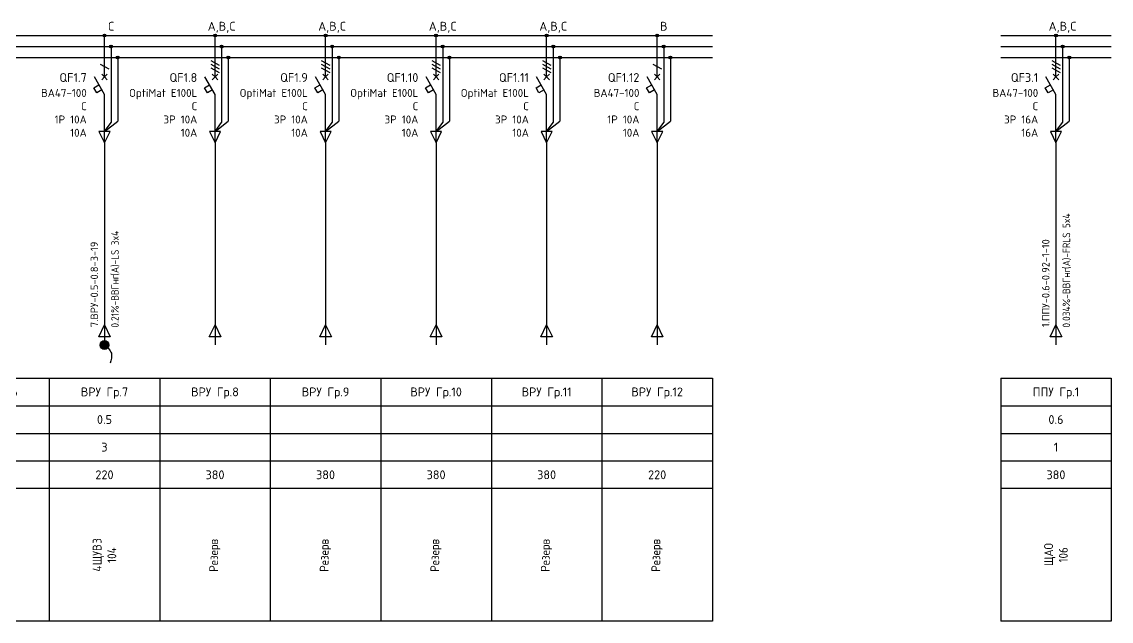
# Model space of a CAD drawing. Header units: millimetres. Extents: x -4379 to 694, y -18291 to 2656.
# Drawn here: x -2718.6 to -2472.3, y 1360.7 to 1496.3 of the extents above; entities that cross this region are included whole.
import ezdxf
from ezdxf.enums import TextEntityAlignment as Align

# ---------------------------------------------------------------- set-up
doc = ezdxf.new("R2010")
doc.units = ezdxf.units.MM
for name, color, linetype in [('Автомат защитный', 7, 'Continuous'), ('Принципиальная схема КТП -для ОДНОЛИНЕЙКИ', 7, 'Continuous'), ('ПРОВОДНИКИ', 7, 'Continuous'), ('Секция ППУ', 7, 'Continuous'), ('Секция1', 7, 'Continuous')]:
    doc.layers.add(name, color=color, linetype=linetype)
doc.layers.add('ЭС АВ', color=7, linetype='Continuous', lineweight=18)
doc.layers.add('ЭС рамка', color=7, linetype='Continuous', lineweight=18)
doc.styles.add('SLD_Style', font='isocpeur.ttf', dxfattribs={"width": 0.9})

# ---------------------------------------------------------------- blocks, each defined once
blk = doc.blocks.new('*U58')
h = blk.add_hatch(color=256)
h.dxf.hatch_style = 1
edge = h.paths.add_edge_path()
edge.add_ellipse((12.5, 132.5), major_axis=(0, 0.333), ratio=1, start_angle=0, end_angle=360)
h = blk.add_hatch(color=256)
h.dxf.hatch_style = 1
edge = h.paths.add_edge_path()
edge.add_ellipse((14, 130), major_axis=(0, 0.333), ratio=1, start_angle=0, end_angle=360)
h = blk.add_hatch(color=256)
h.dxf.hatch_style = 1
edge = h.paths.add_edge_path()
edge.add_ellipse((15.5, 127.5), major_axis=(0, 0.333), ratio=1, start_angle=0, end_angle=360)
at = {"lineweight": 30}
for p, q in [((14, 129.67), (14, 123.11)), ((15.5, 127.17), (15.5, 113.13)), ((14, 123.11), (14, 112.8)), ((0, 55), (25, 55)), ((0, 55), (0, 0)), ((25, 55), (25, 0)), ((0, 48.75), (25, 48.75)), ((0, 42.5), (25, 42.5)), ((0, 36.25), (25, 36.25))]:
    blk.add_line(p, q, dxfattribs=at)
at = {"layer": 'Автомат защитный', "lineweight": 30}
for p, q in [((12.5, 123.11), (12.5, 132.17)), ((11.54, 126.87), (13.46, 125.76)), ((11.54, 126.04), (13.46, 124.93)), ((11.54, 125.2), (13.46, 124.09)), ((10.1, 120.66), (11.26, 121.32)), ((12.5, 119.17), (10.22, 123.11)), ((10.77, 119.5), (10.1, 120.66)), ((11.92, 120.17), (10.77, 119.5)), ((12.5, 108.54), (12.5, 119.17))]:
    blk.add_line(p, q, dxfattribs=at)
blk.add_ellipse((12.5, 132.5), major_axis=(0, 0.333), ratio=1, start_param=-1.570796, end_param=4.712389, dxfattribs=at)
at = {"layer": 'Принципиальная схема КТП -для ОДНОЛИНЕЙКИ', "lineweight": 30}
for p, q in [((12.5, 108.54), (12.5, 99.73)), ((11.19, 64.32), (12.5, 67.06)), ((12.5, 67.06), (13.81, 64.32)), ((13.81, 64.32), (11.19, 64.32)), ((12.5, 64.32), (12.5, 62.5))]:
    blk.add_line(p, q, dxfattribs=at)
at = {"layer": 'ПРОВОДНИКИ', "lineweight": 30}
for p, q in [((12.5, 110.81), (15.5, 113.13)), ((12.5, 110.81), (14, 112.8)), ((13.75, 110.81), (11.25, 110.81)), ((11.25, 110.81), (12.5, 108.2)), ((12.5, 108.2), (13.75, 110.81)), ((11.19, 64.31), (12.5, 67.06)), ((12.5, 67.06), (13.81, 64.31)), ((13.81, 64.31), (11.19, 64.31))]:
    blk.add_line(p, q, dxfattribs=at)
at = {"layer": 'ПРОВОДНИКИ', "lineweight": 30, "ltscale": 100}
blk.add_line((12.5, 99.73), (12.5, 64.32), dxfattribs=at)
at = {"layer": 'ПРОВОДНИКИ', "color": 7, "linetype": 'Continuous', "lineweight": 30}
for centre in [(14, 130), (15.5, 127.5), (15.5, 127.5)]:
    blk.add_ellipse(centre, major_axis=(0, 0.333), ratio=1, start_param=-1.570796, end_param=4.712389, dxfattribs=at)
at = {"layer": 'ЭС АВ', "color": 7, "lineweight": 30}
for q in [(11.88, 123.74), (13.12, 123.74), (11.88, 122.49), (13.12, 122.49)]:
    blk.add_line((12.5, 123.11), q, dxfattribs=at)
at = {"layer": 'ЭС рамка', "color": 7, "linetype": 'Continuous', "lineweight": 30}
for p, q in [((0, 132.5), (12.17, 132.5)), ((12.83, 132.5), (25, 132.5))]:
    blk.add_line(p, q, dxfattribs=at)
at = {"layer": 'ЭС рамка', "color": 5, "linetype": 'Continuous', "lineweight": 30}
for p, q in [((0, 130), (13.67, 130)), ((14.33, 130), (25, 130))]:
    blk.add_line(p, q, dxfattribs=at)
at = {"layer": 'ЭС рамка', "color": 94, "linetype": 'Continuous', "lineweight": 30}
for p, q in [((0, 127.5), (15.17, 127.5)), ((15.83, 127.5), (25, 127.5))]:
    blk.add_line(p, q, dxfattribs=at)
at = {"layer": 'ЭС рамка', "lineweight": 30}
for p, q in [((25, 30), (0, 30)), ((25, 0), (0, 0))]:
    blk.add_line(p, q, dxfattribs=at)
at = {"style": 'SLD_Style'}
for tag, p in [('LABEL', (12.5, 51.88)), ('INSTALLEDPOWER', (12.5, 45.63)), ('CURRENT', (12.5, 39.37)), ('VOLTAGE', (12.5, 33.13))]:
    blk.add_attdef(tag, text='', height=2, dxfattribs=at).set_placement(p, align=Align.MIDDLE_CENTER)
blk.add_attdef('TEXT', text='', height=2, rotation=90, dxfattribs=at).set_placement((12.5, 15), align=Align.MIDDLE_CENTER)
at = {"layer": 'Автомат защитный', "style": 'SLD_Style'}
blk.add_attdef('PHASE', text='', height=2, dxfattribs=at).set_placement((14, 134.59), align=Align.MIDDLE_CENTER)
for tag, height, p in [('NUMBER', 2, (8.49, 122.99)), ('SWITCHTYPE', 1.8, (8.49, 119.5)), ('SWITCHRELEASE', 1.8, (8.49, 116.5)), ('SWITCHNOMINALCURRENT', 1.8, (8.49, 113.5)), ('SWITCHRELEASECURRENT', 1.8, (8.49, 110.5)), ('RCDTYPE', 1.8, (8.49, 107.5)), ('RCDSETPOINT', 1.8, (8.49, 104.5))]:
    blk.add_attdef(tag, text='', height=height, dxfattribs=at).set_placement(p, align=Align.MIDDLE_RIGHT)
blk.add_attdef('LINE_A', text='', height=1.7, rotation=90, dxfattribs=at).set_placement((10.19, 65.45), align=Align.MIDDLE_LEFT)
blk.add_attdef('LINE_B', text='', height=1.7, rotation=90, dxfattribs=at).set_placement((13.85, 65.45), align=Align.TOP_LEFT)
blk = doc.blocks.new('*U57')
h = blk.add_hatch(color=256)
h.dxf.hatch_style = 1
edge = h.paths.add_edge_path()
edge.add_ellipse((12.5, 132.5), major_axis=(0, 0.333), ratio=1, start_angle=0, end_angle=360)
h = blk.add_hatch(color=256)
h.dxf.hatch_style = 1
edge = h.paths.add_edge_path()
edge.add_ellipse((14, 130), major_axis=(0, 0.333), ratio=1, start_angle=0, end_angle=360)
h = blk.add_hatch(color=256)
h.dxf.hatch_style = 1
edge = h.paths.add_edge_path()
edge.add_ellipse((15.5, 127.5), major_axis=(0, 0.333), ratio=1, start_angle=0, end_angle=360)
at = {"lineweight": 30}
for p, q in [((14, 129.67), (14, 123.11)), ((15.5, 127.17), (15.5, 113.13)), ((14, 123.11), (14, 112.8)), ((0, 55), (25, 55)), ((0, 55), (0, 0)), ((25, 55), (25, 0)), ((0, 48.75), (25, 48.75)), ((0, 42.5), (25, 42.5)), ((0, 36.25), (25, 36.25))]:
    blk.add_line(p, q, dxfattribs=at)
at = {"layer": 'Автомат защитный', "lineweight": 30}
for p, q in [((12.5, 123.11), (12.5, 132.17)), ((11.54, 126.04), (13.46, 124.93)), ((10.1, 120.66), (11.26, 121.32)), ((12.5, 119.17), (10.22, 123.11)), ((10.77, 119.5), (10.1, 120.66)), ((11.92, 120.17), (10.77, 119.5)), ((12.5, 108.54), (12.5, 119.17))]:
    blk.add_line(p, q, dxfattribs=at)
blk.add_ellipse((12.5, 132.5), major_axis=(0, 0.333), ratio=1, start_param=-1.570796, end_param=4.712389, dxfattribs=at)
at = {"layer": 'Принципиальная схема КТП -для ОДНОЛИНЕЙКИ', "lineweight": 30}
for p, q in [((12.5, 108.54), (12.5, 99.73)), ((11.19, 64.32), (12.5, 67.06)), ((12.5, 67.06), (13.81, 64.32)), ((13.81, 64.32), (11.19, 64.32)), ((12.5, 64.32), (12.5, 62.5))]:
    blk.add_line(p, q, dxfattribs=at)
at = {"layer": 'ПРОВОДНИКИ', "lineweight": 30}
for p, q in [((12.5, 110.81), (15.5, 113.13)), ((12.5, 110.81), (14, 112.8)), ((13.75, 110.81), (11.25, 110.81)), ((11.25, 110.81), (12.5, 108.2)), ((12.5, 108.2), (13.75, 110.81)), ((11.19, 64.31), (12.5, 67.06)), ((12.5, 67.06), (13.81, 64.31)), ((13.81, 64.31), (11.19, 64.31))]:
    blk.add_line(p, q, dxfattribs=at)
at = {"layer": 'ПРОВОДНИКИ', "lineweight": 30, "ltscale": 100}
blk.add_line((12.5, 99.73), (12.5, 64.32), dxfattribs=at)
at = {"layer": 'ПРОВОДНИКИ', "color": 7, "linetype": 'Continuous', "lineweight": 30}
for centre in [(14, 130), (15.5, 127.5), (15.5, 127.5)]:
    blk.add_ellipse(centre, major_axis=(0, 0.333), ratio=1, start_param=-1.570796, end_param=4.712389, dxfattribs=at)
at = {"layer": 'ЭС АВ', "color": 7, "lineweight": 30}
for q in [(11.88, 123.74), (13.12, 123.74), (11.88, 122.49), (13.12, 122.49)]:
    blk.add_line((12.5, 123.11), q, dxfattribs=at)
at = {"layer": 'ЭС рамка', "color": 7, "linetype": 'Continuous', "lineweight": 30}
for p, q in [((0, 132.5), (12.17, 132.5)), ((12.83, 132.5), (25, 132.5))]:
    blk.add_line(p, q, dxfattribs=at)
at = {"layer": 'ЭС рамка', "color": 5, "linetype": 'Continuous', "lineweight": 30}
for p, q in [((0, 130), (13.67, 130)), ((14.33, 130), (25, 130))]:
    blk.add_line(p, q, dxfattribs=at)
at = {"layer": 'ЭС рамка', "color": 94, "linetype": 'Continuous', "lineweight": 30}
for p, q in [((0, 127.5), (15.17, 127.5)), ((15.83, 127.5), (25, 127.5))]:
    blk.add_line(p, q, dxfattribs=at)
at = {"layer": 'ЭС рамка', "lineweight": 30}
for p, q in [((25, 30), (0, 30)), ((25, 0), (0, 0))]:
    blk.add_line(p, q, dxfattribs=at)
at = {"style": 'SLD_Style'}
for tag, p in [('LABEL', (12.5, 51.88)), ('INSTALLEDPOWER', (12.5, 45.63)), ('CURRENT', (12.5, 39.37)), ('VOLTAGE', (12.5, 33.13))]:
    blk.add_attdef(tag, text='', height=2, dxfattribs=at).set_placement(p, align=Align.MIDDLE_CENTER)
blk.add_attdef('TEXT', text='', height=2, rotation=90, dxfattribs=at).set_placement((12.5, 15), align=Align.MIDDLE_CENTER)
at = {"layer": 'Автомат защитный', "style": 'SLD_Style'}
blk.add_attdef('PHASE', text='', height=2, dxfattribs=at).set_placement((14, 134.59), align=Align.MIDDLE_CENTER)
for tag, height, p in [('NUMBER', 2, (8.49, 122.99)), ('SWITCHTYPE', 1.8, (8.49, 119.5)), ('SWITCHRELEASE', 1.8, (8.49, 116.5)), ('SWITCHNOMINALCURRENT', 1.8, (8.49, 113.5)), ('SWITCHRELEASECURRENT', 1.8, (8.49, 110.5)), ('RCDTYPE', 1.8, (8.49, 107.5)), ('RCDSETPOINT', 1.8, (8.49, 104.5))]:
    blk.add_attdef(tag, text='', height=height, dxfattribs=at).set_placement(p, align=Align.MIDDLE_RIGHT)
blk.add_attdef('LINE_A', text='', height=1.7, rotation=90, dxfattribs=at).set_placement((10.19, 65.45), align=Align.MIDDLE_LEFT)
blk.add_attdef('LINE_B', text='', height=1.7, rotation=90, dxfattribs=at).set_placement((13.85, 65.45), align=Align.TOP_LEFT)
blk = doc.blocks.new('*U21')
at = {"linetype": 'ByBlock', "lineweight": 30}
h = blk.add_hatch(color=256, dxfattribs=at)
h.paths.add_polyline_path([(-0.4, 0.9, -0.414214), (0.92, 0.37), (0, -0.02)])
h.paths.add_polyline_path([(0.92, 0.37, -0.101228), (1, -0.02, -0.30039), (0.39, -0.94), (0, -0.02)])
h.paths.add_polyline_path([(-0.4, 0.9), (0.39, -0.94, -0.538), (-1, -0.02, -0.30039)])
blk.add_circle((0, -0.02), 1, dxfattribs=at)
blk.add_spline([(0, 0), (1.55, -1.88), (1.27, -4.16)], degree=3, dxfattribs=at)

msp = doc.modelspace()

# ---------------------------------------------------------------- block references
at = {"layer": 'Секция ППУ', "lineweight": 0}
ref = msp.add_blockref('*U58', (-2497.252, 1360.731, -0.017), dxfattribs=at)
ref.add_attrib('LABEL', 'ППУ Гр.1', dxfattribs={"layer": '0', "height": 2, "style": 'SLD_Style'}).set_placement((-2484.752, 1412.606, -0.017), align=Align.MIDDLE_CENTER)
ref.add_attrib('INSTALLEDPOWER', '0.6', dxfattribs={"layer": '0', "height": 2, "style": 'SLD_Style'}).set_placement((-2484.752, 1406.356, -0.017), align=Align.MIDDLE_CENTER)
ref.add_attrib('CURRENT', '1', dxfattribs={"layer": '0', "height": 2, "style": 'SLD_Style'}).set_placement((-2484.752, 1400.106, -0.017), align=Align.MIDDLE_CENTER)
ref.add_attrib('VOLTAGE', '380', dxfattribs={"layer": '0', "height": 2, "style": 'SLD_Style'}).set_placement((-2484.752, 1393.856, -0.017), align=Align.MIDDLE_CENTER)
ref.add_attrib('LINE_A', ' 1.ППУ-0.6-0.92-1-10', dxfattribs={"layer": 'Автомат защитный', "height": 1.7, "rotation": 90, "style": 'SLD_Style'}).set_placement((-2487.057, 1426.183, -0.017), align=Align.MIDDLE_LEFT)
ref.add_attrib('LINE_B_001', ' 0.034%%%-', (-2481.531, 1426.183, -0.017), dxfattribs={"layer": 'Автомат защитный', "height": 1.7, "rotation": 90, "style": 'SLD_Style', "width": 0.9})
ref.add_attrib('PHASE', 'A,B,C', dxfattribs={"layer": 'Автомат защитный', "height": 2, "style": 'SLD_Style'}).set_placement((-2483.252, 1495.322, -0.017), align=Align.MIDDLE_CENTER)
ref.add_attrib('NUMBER', 'QF3.1', dxfattribs={"layer": 'Автомат защитный', "height": 2, "style": 'SLD_Style'}).set_placement((-2488.762, 1483.718, -0.017), align=Align.MIDDLE_RIGHT)
ref.add_attrib('SWITCHTYPE', 'ВА47-100', dxfattribs={"layer": 'Автомат защитный', "height": 1.8, "style": 'SLD_Style'}).set_placement((-2488.762, 1480.231, -0.017), align=Align.MIDDLE_RIGHT)
ref.add_attrib('SWITCHRELEASE', 'C', dxfattribs={"layer": 'Автомат защитный', "height": 1.8, "style": 'SLD_Style'}).set_placement((-2488.762, 1477.231, -0.017), align=Align.MIDDLE_RIGHT)
ref.add_attrib('SWITCHNOMINALCURRENT', '3Р 16А', dxfattribs={"layer": 'Автомат защитный', "height": 1.8, "style": 'SLD_Style'}).set_placement((-2488.762, 1474.231, -0.017), align=Align.MIDDLE_RIGHT)
ref.add_attrib('SWITCHRELEASECURRENT', '16А', dxfattribs={"layer": 'Автомат защитный', "height": 1.8, "style": 'SLD_Style'}).set_placement((-2488.762, 1471.231, -0.017), align=Align.MIDDLE_RIGHT)
ref.add_attrib('TEXT_001', 'ЩАО', (-2485.418, 1373.211, -0.017), dxfattribs={"layer": '0', "height": 2, "rotation": 90, "style": 'SLD_Style', "width": 0.9})
ref.add_attrib('LINE_B_002', 'ВВГнг', (-2481.531, 1434.751, -0.017), dxfattribs={"layer": 'Автомат защитный', "height": 1.7, "rotation": 90, "style": 'SLD_Style', "width": 0.9})
ref.add_attrib('LINE_B_003', '(', (-2481.531, 1440.412, -0.017), dxfattribs={"layer": 'Автомат защитный', "height": 1.7, "rotation": 90, "style": 'SLD_Style', "width": 0.9})
ref.add_attrib('LINE_B_004', 'А', (-2481.531, 1441.024, -0.017), dxfattribs={"layer": 'Автомат защитный', "height": 1.7, "rotation": 90, "style": 'SLD_Style', "width": 0.9})
ref.add_attrib('LINE_B_005', ')-FRLS 5x4', (-2481.531, 1442.401, -0.017), dxfattribs={"layer": 'Автомат защитный', "height": 1.7, "rotation": 90, "style": 'SLD_Style', "width": 0.9})
ref.add_attrib('TEXT_002', '106', (-2482.085, 1374.021, -0.017), dxfattribs={"layer": '0', "height": 2, "rotation": 90, "style": 'SLD_Style', "width": 0.9})
at = {"layer": 'Секция1', "lineweight": 0}
ref = msp.add_blockref('*U58', (-2737.445, 1360.731, -0.006), dxfattribs=at)
ref.add_attrib('LABEL', 'ВРУ Гр.6', dxfattribs={"layer": '0', "height": 2, "style": 'SLD_Style'}).set_placement((-2724.945, 1412.606, -0.006), align=Align.MIDDLE_CENTER)
ref.add_attrib('INSTALLEDPOWER', '2.6', dxfattribs={"layer": '0', "height": 2, "style": 'SLD_Style'}).set_placement((-2724.945, 1406.356, -0.006), align=Align.MIDDLE_CENTER)
ref.add_attrib('CURRENT', '0.9', dxfattribs={"layer": '0', "height": 2, "style": 'SLD_Style'}).set_placement((-2724.945, 1400.106, -0.006), align=Align.MIDDLE_CENTER)
ref.add_attrib('VOLTAGE', '380', dxfattribs={"layer": '0', "height": 2, "style": 'SLD_Style'}).set_placement((-2724.945, 1393.856, -0.006), align=Align.MIDDLE_CENTER)
ref.add_attrib('LINE_A', ' 6.ВРУ-0.6-0.92-0.9-35', dxfattribs={"layer": 'Автомат защитный', "height": 1.7, "rotation": 90, "style": 'SLD_Style'}).set_placement((-2727.251, 1426.183, -0.006), align=Align.MIDDLE_LEFT)
ref.add_attrib('LINE_B_001', ' 0.11%%%-', (-2721.725, 1426.183, -0.006), dxfattribs={"layer": 'Автомат защитный', "height": 1.7, "rotation": 90, "style": 'SLD_Style', "width": 0.9})
ref.add_attrib('PHASE', 'A,B,C', dxfattribs={"layer": 'Автомат защитный', "height": 2, "style": 'SLD_Style'}).set_placement((-2723.445, 1495.322, -0.006), align=Align.MIDDLE_CENTER)
ref.add_attrib('NUMBER', 'QF1.6', dxfattribs={"layer": 'Автомат защитный', "height": 2, "style": 'SLD_Style'}).set_placement((-2728.956, 1483.718, -0.006), align=Align.MIDDLE_RIGHT)
ref.add_attrib('SWITCHTYPE', 'OptiMat E100L', dxfattribs={"layer": 'Автомат защитный', "height": 1.8, "style": 'SLD_Style'}).set_placement((-2728.956, 1480.231, -0.006), align=Align.MIDDLE_RIGHT)
ref.add_attrib('SWITCHRELEASE', 'C', dxfattribs={"layer": 'Автомат защитный', "height": 1.8, "style": 'SLD_Style'}).set_placement((-2728.956, 1477.231, -0.006), align=Align.MIDDLE_RIGHT)
ref.add_attrib('SWITCHNOMINALCURRENT', '3Р 10А', dxfattribs={"layer": 'Автомат защитный', "height": 1.8, "style": 'SLD_Style'}).set_placement((-2728.956, 1474.231, -0.006), align=Align.MIDDLE_RIGHT)
ref.add_attrib('SWITCHRELEASECURRENT', '10А', dxfattribs={"layer": 'Автомат защитный', "height": 1.8, "style": 'SLD_Style'}).set_placement((-2728.956, 1471.231, -0.006), align=Align.MIDDLE_RIGHT)
ref.add_attrib('TEXT_001', '4', (-2725.612, 1371.951, -0.006), dxfattribs={"layer": '0', "height": 2, "rotation": 90, "style": 'SLD_Style', "width": 0.9})
ref.add_attrib('LINE_B_002', 'ВВГнг', (-2721.725, 1432.915, -0.006), dxfattribs={"layer": 'Автомат защитный', "height": 1.7, "rotation": 90, "style": 'SLD_Style', "width": 0.9})
ref.add_attrib('LINE_B_003', '(', (-2721.725, 1438.576, -0.006), dxfattribs={"layer": 'Автомат защитный', "height": 1.7, "rotation": 90, "style": 'SLD_Style', "width": 0.9})
ref.add_attrib('LINE_B_004', 'А', (-2721.725, 1439.188, -0.006), dxfattribs={"layer": 'Автомат защитный', "height": 1.7, "rotation": 90, "style": 'SLD_Style', "width": 0.9})
ref.add_attrib('LINE_B_005', ')-LS 5x4', (-2721.725, 1440.565, -0.006), dxfattribs={"layer": 'Автомат защитный', "height": 1.7, "rotation": 90, "style": 'SLD_Style', "width": 0.9})
ref.add_attrib('TEXT_002', 'ЩУВ', (-2725.612, 1373.391, -0.006), dxfattribs={"layer": '0', "height": 2, "rotation": 90, "style": 'SLD_Style', "width": 0.9})
ref.add_attrib('TEXT_003', '2', (-2725.612, 1378.251, -0.006), dxfattribs={"layer": '0', "height": 2, "rotation": 90, "style": 'SLD_Style', "width": 0.9})
ref.add_attrib('TEXT_004', '104', (-2722.278, 1373.931, -0.006), dxfattribs={"layer": '0', "height": 2, "rotation": 90, "style": 'SLD_Style', "width": 0.9})
ref = msp.add_blockref('*U57', (-2712.445, 1360.731, -0.006), dxfattribs=at)
ref.add_attrib('LABEL', 'ВРУ Гр.7', dxfattribs={"layer": '0', "height": 2, "style": 'SLD_Style'}).set_placement((-2699.945, 1412.606, -0.006), align=Align.MIDDLE_CENTER)
ref.add_attrib('INSTALLEDPOWER', '0.5', dxfattribs={"layer": '0', "height": 2, "style": 'SLD_Style'}).set_placement((-2699.945, 1406.356, -0.006), align=Align.MIDDLE_CENTER)
ref.add_attrib('CURRENT', '3', dxfattribs={"layer": '0', "height": 2, "style": 'SLD_Style'}).set_placement((-2699.945, 1400.106, -0.006), align=Align.MIDDLE_CENTER)
ref.add_attrib('VOLTAGE', '220', dxfattribs={"layer": '0', "height": 2, "style": 'SLD_Style'}).set_placement((-2699.945, 1393.856, -0.006), align=Align.MIDDLE_CENTER)
ref.add_attrib('LINE_A', ' 7.ВРУ-0.5-0.8-3-19', dxfattribs={"layer": 'Автомат защитный', "height": 1.7, "rotation": 90, "style": 'SLD_Style'}).set_placement((-2702.251, 1426.183, -0.006), align=Align.MIDDLE_LEFT)
ref.add_attrib('LINE_B_001', ' 0.21%%%-', (-2696.725, 1426.183, -0.006), dxfattribs={"layer": 'Автомат защитный', "height": 1.7, "rotation": 90, "style": 'SLD_Style', "width": 0.9})
ref.add_attrib('PHASE', 'C', dxfattribs={"layer": 'Автомат защитный', "height": 2, "style": 'SLD_Style'}).set_placement((-2698.445, 1495.322, -0.006), align=Align.MIDDLE_CENTER)
ref.add_attrib('NUMBER', 'QF1.7', dxfattribs={"layer": 'Автомат защитный', "height": 2, "style": 'SLD_Style'}).set_placement((-2703.956, 1483.718, -0.006), align=Align.MIDDLE_RIGHT)
ref.add_attrib('SWITCHTYPE', 'ВА47-100', dxfattribs={"layer": 'Автомат защитный', "height": 1.8, "style": 'SLD_Style'}).set_placement((-2703.956, 1480.231, -0.006), align=Align.MIDDLE_RIGHT)
ref.add_attrib('SWITCHRELEASE', 'C', dxfattribs={"layer": 'Автомат защитный', "height": 1.8, "style": 'SLD_Style'}).set_placement((-2703.956, 1477.231, -0.006), align=Align.MIDDLE_RIGHT)
ref.add_attrib('SWITCHNOMINALCURRENT', '1Р 10А', dxfattribs={"layer": 'Автомат защитный', "height": 1.8, "style": 'SLD_Style'}).set_placement((-2703.956, 1474.231, -0.006), align=Align.MIDDLE_RIGHT)
ref.add_attrib('SWITCHRELEASECURRENT', '10А', dxfattribs={"layer": 'Автомат защитный', "height": 1.8, "style": 'SLD_Style'}).set_placement((-2703.956, 1471.231, -0.006), align=Align.MIDDLE_RIGHT)
ref.add_attrib('TEXT_001', '4', (-2700.612, 1371.951, -0.006), dxfattribs={"layer": '0', "height": 2, "rotation": 90, "style": 'SLD_Style', "width": 0.9})
ref.add_attrib('LINE_B_002', 'ВВГнг', (-2696.725, 1433.221, -0.006), dxfattribs={"layer": 'Автомат защитный', "height": 1.7, "rotation": 90, "style": 'SLD_Style', "width": 0.9})
ref.add_attrib('LINE_B_003', '(', (-2696.725, 1438.882, -0.006), dxfattribs={"layer": 'Автомат защитный', "height": 1.7, "rotation": 90, "style": 'SLD_Style', "width": 0.9})
ref.add_attrib('LINE_B_004', 'А', (-2696.725, 1439.494, -0.006), dxfattribs={"layer": 'Автомат защитный', "height": 1.7, "rotation": 90, "style": 'SLD_Style', "width": 0.9})
ref.add_attrib('LINE_B_005', ')-LS 3x4', (-2696.725, 1440.871, -0.006), dxfattribs={"layer": 'Автомат защитный', "height": 1.7, "rotation": 90, "style": 'SLD_Style', "width": 0.9})
ref.add_attrib('TEXT_002', 'ЩУВ', (-2700.612, 1373.391, -0.006), dxfattribs={"layer": '0', "height": 2, "rotation": 90, "style": 'SLD_Style', "width": 0.9})
ref.add_attrib('TEXT_003', '3', (-2700.612, 1378.251, -0.006), dxfattribs={"layer": '0', "height": 2, "rotation": 90, "style": 'SLD_Style', "width": 0.9})
ref.add_attrib('TEXT_004', '104', (-2697.278, 1373.931, -0.006), dxfattribs={"layer": '0', "height": 2, "rotation": 90, "style": 'SLD_Style', "width": 0.9})
ref = msp.add_blockref('*U58', (-2687.445, 1360.731, -0.006), dxfattribs=at)
ref.add_attrib('LABEL', 'ВРУ Гр.8', dxfattribs={"layer": '0', "height": 2, "style": 'SLD_Style'}).set_placement((-2674.945, 1412.606, -0.006), align=Align.MIDDLE_CENTER)
ref.add_attrib('VOLTAGE', '380', dxfattribs={"layer": '0', "height": 2, "style": 'SLD_Style'}).set_placement((-2674.945, 1393.856, -0.006), align=Align.MIDDLE_CENTER)
ref.add_attrib('PHASE', 'A,B,C', dxfattribs={"layer": 'Автомат защитный', "height": 2, "style": 'SLD_Style'}).set_placement((-2673.445, 1495.322, -0.006), align=Align.MIDDLE_CENTER)
ref.add_attrib('NUMBER', 'QF1.8', dxfattribs={"layer": 'Автомат защитный', "height": 2, "style": 'SLD_Style'}).set_placement((-2678.956, 1483.718, -0.006), align=Align.MIDDLE_RIGHT)
ref.add_attrib('SWITCHTYPE', 'OptiMat E100L', dxfattribs={"layer": 'Автомат защитный', "height": 1.8, "style": 'SLD_Style'}).set_placement((-2678.956, 1480.231, -0.006), align=Align.MIDDLE_RIGHT)
ref.add_attrib('SWITCHRELEASE', 'C', dxfattribs={"layer": 'Автомат защитный', "height": 1.8, "style": 'SLD_Style'}).set_placement((-2678.956, 1477.231, -0.006), align=Align.MIDDLE_RIGHT)
ref.add_attrib('SWITCHNOMINALCURRENT', '3Р 10А', dxfattribs={"layer": 'Автомат защитный', "height": 1.8, "style": 'SLD_Style'}).set_placement((-2678.956, 1474.231, -0.006), align=Align.MIDDLE_RIGHT)
ref.add_attrib('SWITCHRELEASECURRENT', '10А', dxfattribs={"layer": 'Автомат защитный', "height": 1.8, "style": 'SLD_Style'}).set_placement((-2678.956, 1471.231, -0.006), align=Align.MIDDLE_RIGHT)
ref.add_attrib('TEXT_001', 'Резерв', (-2674.245, 1371.906, -0.006), dxfattribs={"layer": '0', "height": 2, "rotation": 90, "style": 'SLD_Style', "width": 0.9})
ref = msp.add_blockref('*U58', (-2662.445, 1360.731, -0.006), dxfattribs=at)
ref.add_attrib('LABEL', 'ВРУ Гр.9', dxfattribs={"layer": '0', "height": 2, "style": 'SLD_Style'}).set_placement((-2649.945, 1412.606, -0.006), align=Align.MIDDLE_CENTER)
ref.add_attrib('VOLTAGE', '380', dxfattribs={"layer": '0', "height": 2, "style": 'SLD_Style'}).set_placement((-2649.945, 1393.856, -0.006), align=Align.MIDDLE_CENTER)
ref.add_attrib('PHASE', 'A,B,C', dxfattribs={"layer": 'Автомат защитный', "height": 2, "style": 'SLD_Style'}).set_placement((-2648.445, 1495.322, -0.006), align=Align.MIDDLE_CENTER)
ref.add_attrib('NUMBER', 'QF1.9', dxfattribs={"layer": 'Автомат защитный', "height": 2, "style": 'SLD_Style'}).set_placement((-2653.956, 1483.718, -0.006), align=Align.MIDDLE_RIGHT)
ref.add_attrib('SWITCHTYPE', 'OptiMat E100L', dxfattribs={"layer": 'Автомат защитный', "height": 1.8, "style": 'SLD_Style'}).set_placement((-2653.956, 1480.231, -0.006), align=Align.MIDDLE_RIGHT)
ref.add_attrib('SWITCHRELEASE', 'C', dxfattribs={"layer": 'Автомат защитный', "height": 1.8, "style": 'SLD_Style'}).set_placement((-2653.956, 1477.231, -0.006), align=Align.MIDDLE_RIGHT)
ref.add_attrib('SWITCHNOMINALCURRENT', '3Р 10А', dxfattribs={"layer": 'Автомат защитный', "height": 1.8, "style": 'SLD_Style'}).set_placement((-2653.956, 1474.231, -0.006), align=Align.MIDDLE_RIGHT)
ref.add_attrib('SWITCHRELEASECURRENT', '10А', dxfattribs={"layer": 'Автомат защитный', "height": 1.8, "style": 'SLD_Style'}).set_placement((-2653.956, 1471.231, -0.006), align=Align.MIDDLE_RIGHT)
ref.add_attrib('TEXT_001', 'Резерв', (-2649.245, 1371.906, -0.006), dxfattribs={"layer": '0', "height": 2, "rotation": 90, "style": 'SLD_Style', "width": 0.9})
ref = msp.add_blockref('*U58', (-2637.445, 1360.731, -0.006), dxfattribs=at)
ref.add_attrib('LABEL', 'ВРУ Гр.10', dxfattribs={"layer": '0', "height": 2, "style": 'SLD_Style'}).set_placement((-2624.945, 1412.606, -0.006), align=Align.MIDDLE_CENTER)
ref.add_attrib('VOLTAGE', '380', dxfattribs={"layer": '0', "height": 2, "style": 'SLD_Style'}).set_placement((-2624.945, 1393.856, -0.006), align=Align.MIDDLE_CENTER)
ref.add_attrib('PHASE', 'A,B,C', dxfattribs={"layer": 'Автомат защитный', "height": 2, "style": 'SLD_Style'}).set_placement((-2623.445, 1495.322, -0.006), align=Align.MIDDLE_CENTER)
ref.add_attrib('NUMBER', 'QF1.10', dxfattribs={"layer": 'Автомат защитный', "height": 2, "style": 'SLD_Style'}).set_placement((-2628.956, 1483.718, -0.006), align=Align.MIDDLE_RIGHT)
ref.add_attrib('SWITCHTYPE', 'OptiMat E100L', dxfattribs={"layer": 'Автомат защитный', "height": 1.8, "style": 'SLD_Style'}).set_placement((-2628.956, 1480.231, -0.006), align=Align.MIDDLE_RIGHT)
ref.add_attrib('SWITCHRELEASE', 'C', dxfattribs={"layer": 'Автомат защитный', "height": 1.8, "style": 'SLD_Style'}).set_placement((-2628.956, 1477.231, -0.006), align=Align.MIDDLE_RIGHT)
ref.add_attrib('SWITCHNOMINALCURRENT', '3Р 10А', dxfattribs={"layer": 'Автомат защитный', "height": 1.8, "style": 'SLD_Style'}).set_placement((-2628.956, 1474.231, -0.006), align=Align.MIDDLE_RIGHT)
ref.add_attrib('SWITCHRELEASECURRENT', '10А', dxfattribs={"layer": 'Автомат защитный', "height": 1.8, "style": 'SLD_Style'}).set_placement((-2628.956, 1471.231, -0.006), align=Align.MIDDLE_RIGHT)
ref.add_attrib('TEXT_001', 'Резерв', (-2624.245, 1371.906, -0.006), dxfattribs={"layer": '0', "height": 2, "rotation": 90, "style": 'SLD_Style', "width": 0.9})
ref = msp.add_blockref('*U58', (-2612.445, 1360.731, -0.006), dxfattribs=at)
ref.add_attrib('LABEL', 'ВРУ Гр.11', dxfattribs={"layer": '0', "height": 2, "style": 'SLD_Style'}).set_placement((-2599.945, 1412.606, -0.006), align=Align.MIDDLE_CENTER)
ref.add_attrib('VOLTAGE', '380', dxfattribs={"layer": '0', "height": 2, "style": 'SLD_Style'}).set_placement((-2599.945, 1393.856, -0.006), align=Align.MIDDLE_CENTER)
ref.add_attrib('PHASE', 'A,B,C', dxfattribs={"layer": 'Автомат защитный', "height": 2, "style": 'SLD_Style'}).set_placement((-2598.445, 1495.322, -0.006), align=Align.MIDDLE_CENTER)
ref.add_attrib('NUMBER', 'QF1.11', dxfattribs={"layer": 'Автомат защитный', "height": 2, "style": 'SLD_Style'}).set_placement((-2603.956, 1483.718, -0.006), align=Align.MIDDLE_RIGHT)
ref.add_attrib('SWITCHTYPE', 'OptiMat E100L', dxfattribs={"layer": 'Автомат защитный', "height": 1.8, "style": 'SLD_Style'}).set_placement((-2603.956, 1480.231, -0.006), align=Align.MIDDLE_RIGHT)
ref.add_attrib('SWITCHRELEASE', 'C', dxfattribs={"layer": 'Автомат защитный', "height": 1.8, "style": 'SLD_Style'}).set_placement((-2603.956, 1477.231, -0.006), align=Align.MIDDLE_RIGHT)
ref.add_attrib('SWITCHNOMINALCURRENT', '3Р 10А', dxfattribs={"layer": 'Автомат защитный', "height": 1.8, "style": 'SLD_Style'}).set_placement((-2603.956, 1474.231, -0.006), align=Align.MIDDLE_RIGHT)
ref.add_attrib('SWITCHRELEASECURRENT', '10А', dxfattribs={"layer": 'Автомат защитный', "height": 1.8, "style": 'SLD_Style'}).set_placement((-2603.956, 1471.231, -0.006), align=Align.MIDDLE_RIGHT)
ref.add_attrib('TEXT_001', 'Резерв', (-2599.245, 1371.906, -0.006), dxfattribs={"layer": '0', "height": 2, "rotation": 90, "style": 'SLD_Style', "width": 0.9})
ref = msp.add_blockref('*U57', (-2587.445, 1360.731, -0.006), dxfattribs=at)
ref.add_attrib('LABEL', 'ВРУ Гр.12', dxfattribs={"layer": '0', "height": 2, "style": 'SLD_Style'}).set_placement((-2574.945, 1412.606, -0.006), align=Align.MIDDLE_CENTER)
ref.add_attrib('VOLTAGE', '220', dxfattribs={"layer": '0', "height": 2, "style": 'SLD_Style'}).set_placement((-2574.945, 1393.856, -0.006), align=Align.MIDDLE_CENTER)
ref.add_attrib('PHASE', 'B', dxfattribs={"layer": 'Автомат защитный', "height": 2, "style": 'SLD_Style'}).set_placement((-2573.445, 1495.322, -0.006), align=Align.MIDDLE_CENTER)
ref.add_attrib('NUMBER', 'QF1.12', dxfattribs={"layer": 'Автомат защитный', "height": 2, "style": 'SLD_Style'}).set_placement((-2578.956, 1483.718, -0.006), align=Align.MIDDLE_RIGHT)
ref.add_attrib('SWITCHTYPE', 'ВА47-100', dxfattribs={"layer": 'Автомат защитный', "height": 1.8, "style": 'SLD_Style'}).set_placement((-2578.956, 1480.231, -0.006), align=Align.MIDDLE_RIGHT)
ref.add_attrib('SWITCHRELEASE', 'C', dxfattribs={"layer": 'Автомат защитный', "height": 1.8, "style": 'SLD_Style'}).set_placement((-2578.956, 1477.231, -0.006), align=Align.MIDDLE_RIGHT)
ref.add_attrib('SWITCHNOMINALCURRENT', '1Р 10А', dxfattribs={"layer": 'Автомат защитный', "height": 1.8, "style": 'SLD_Style'}).set_placement((-2578.956, 1474.231, -0.006), align=Align.MIDDLE_RIGHT)
ref.add_attrib('SWITCHRELEASECURRENT', '10А', dxfattribs={"layer": 'Автомат защитный', "height": 1.8, "style": 'SLD_Style'}).set_placement((-2578.956, 1471.231, -0.006), align=Align.MIDDLE_RIGHT)
ref.add_attrib('TEXT_001', 'Резерв', (-2574.245, 1371.906, -0.006), dxfattribs={"layer": '0', "height": 2, "rotation": 90, "style": 'SLD_Style', "width": 0.9})
msp.add_blockref('*U21', (-2699.945, 1423.231, -0.006), dxfattribs=at)

doc.saveas('drawing.dxf')
